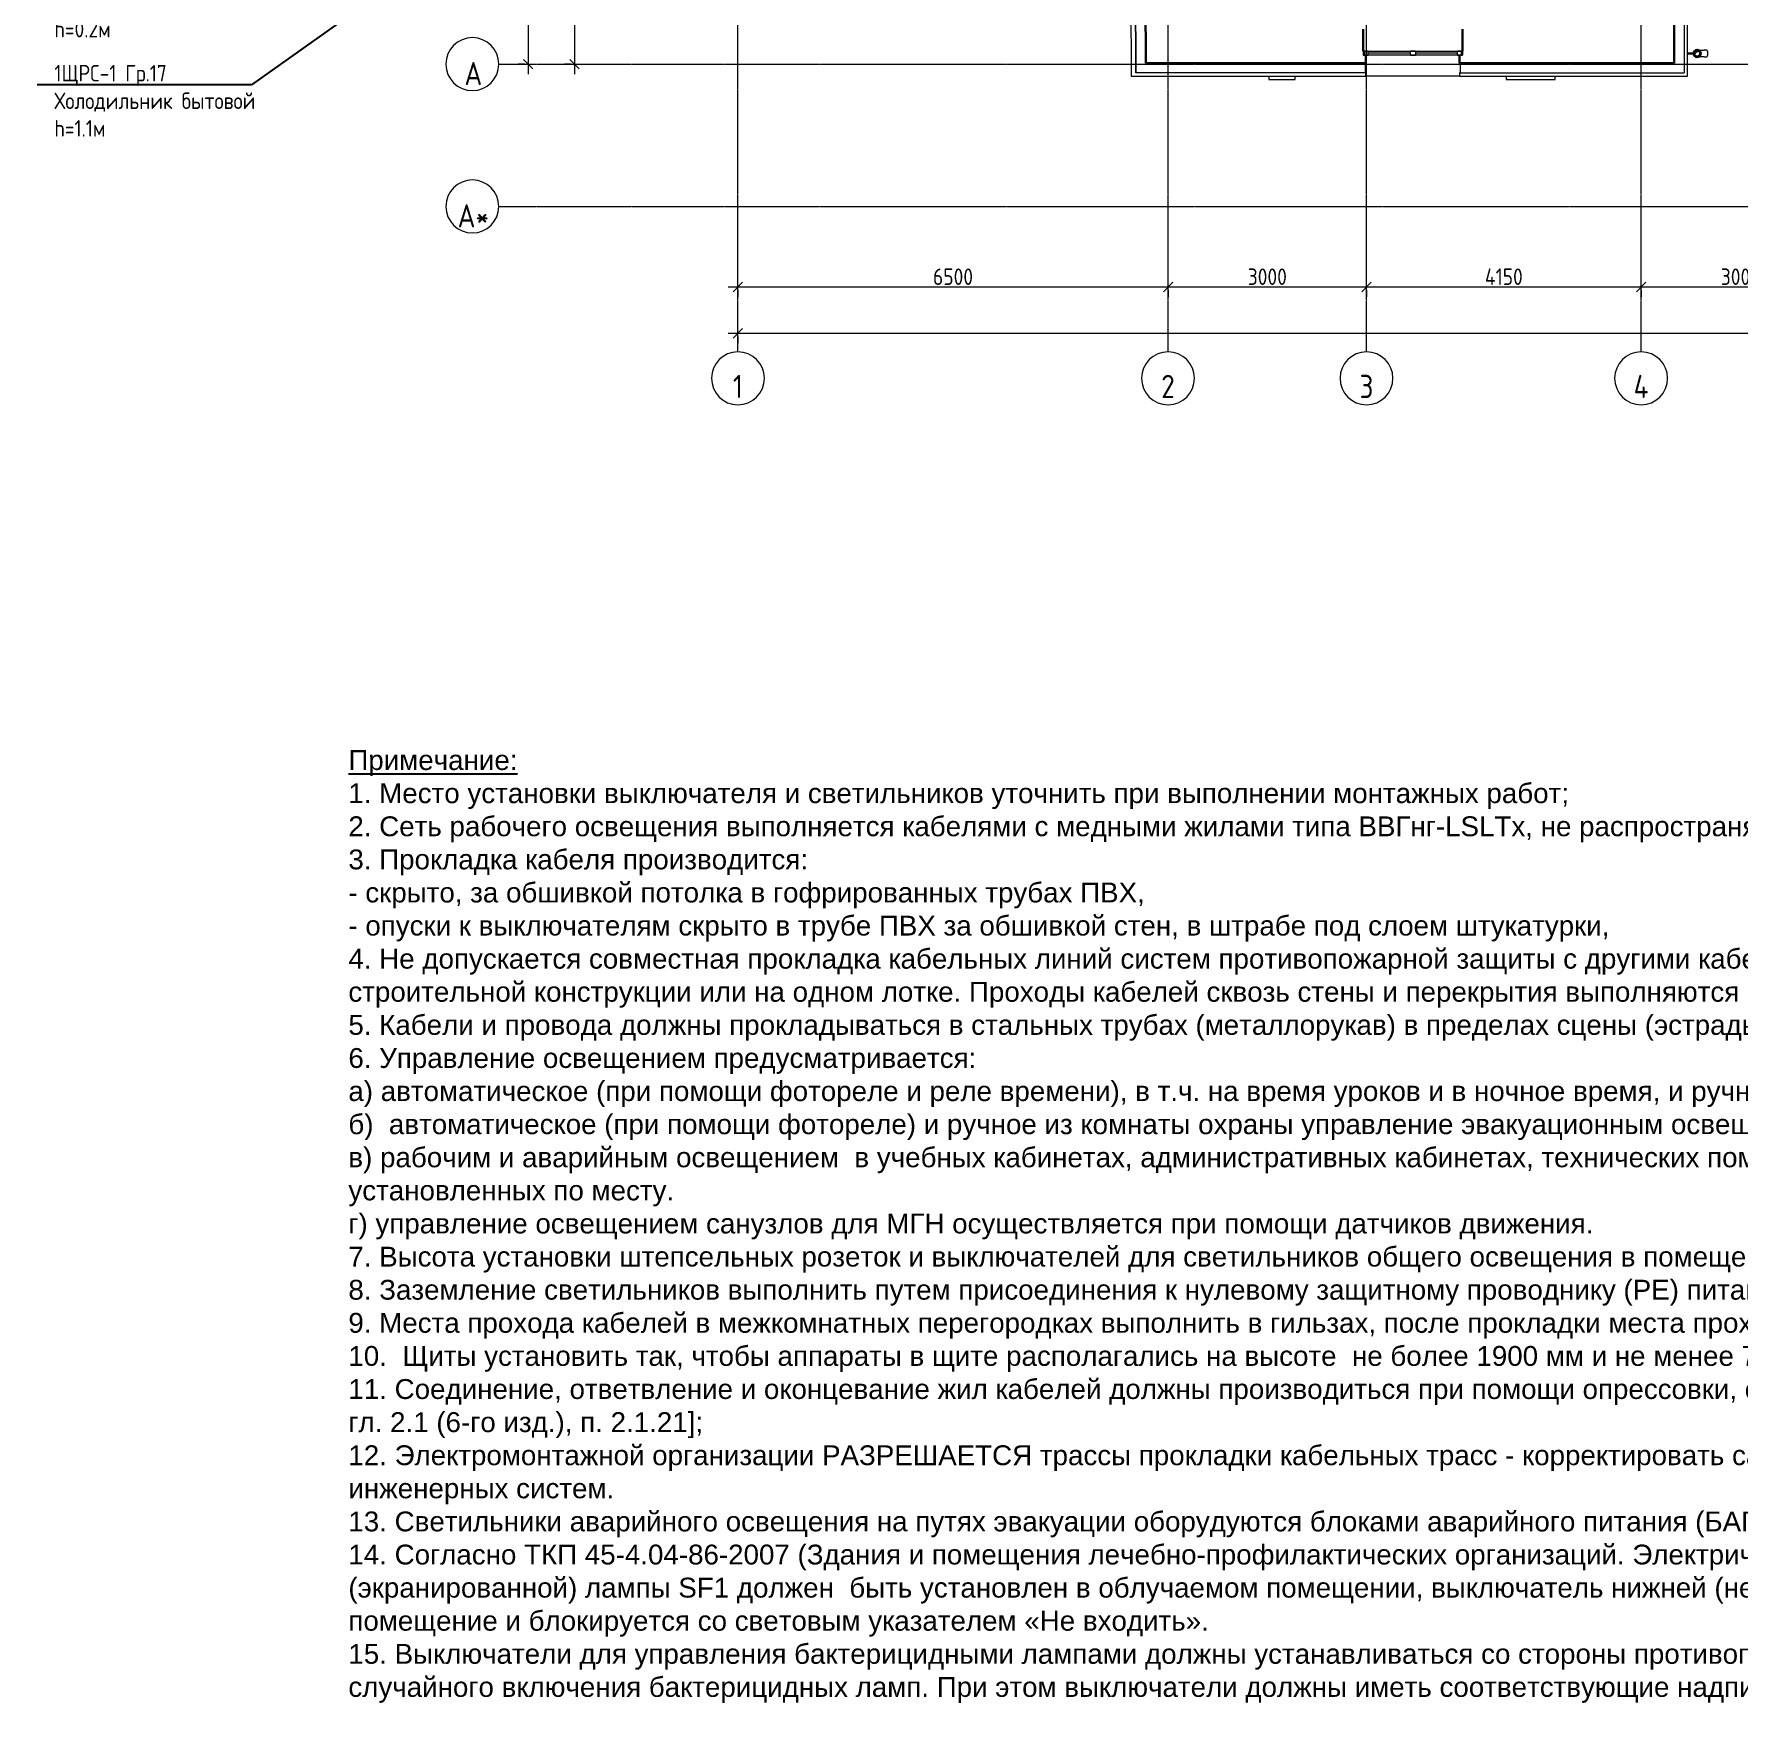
# Model space of a CAD drawing. Header units: millimetres. Extents: x -32 to 417638015, y -35 to 175284279.
# Drawn here: x 152556 to 178322, y 27005 to 52216 of the extents above; entities that cross this region are included whole.
import ezdxf
from ezdxf import colors
from ezdxf.entities.mleader import LeaderData, LeaderLine
from ezdxf.math import Vec2, Vec3

# ---------------------------------------------------------------- set-up
doc = ezdxf.new("R2010")
doc.units = ezdxf.units.MM
doc.linetypes.add('ADSK_Линия сетки', pattern=[25, 20, -2.5, 0, -2.5])
for name, color, linetype, lineweight in [('_ Окна', 7, 'Continuous', 9), ('Обобщенные модели', 7, 'Continuous', 18), ('Окна', 7, 'Continuous', 9), ('Оси', 253, 'Continuous', 9), ('Размеры', 7, 'Continuous', 9), ('Стены наружные', 7, 'Continuous', 18), ('Стены несущие', 7, 'Continuous', 30), ('Стены отделка', 7, 'Continuous', 30), ('Стены штриховка', 7, 'Continuous', 9), ('ШТРИХОВКА', 252, 'Continuous', 15), ('Электрика_специфик', 7, 'Continuous', 30)]:
    doc.layers.add(name, color=color, linetype=linetype, lineweight=lineweight)
doc.layers.add('_ЭМ_Надписи', color=7, linetype='Continuous')
doc.styles.add('GOST Common', font='GOST_Common.ttf', dxfattribs={"width": 0.9, "height": 350})
doc.styles.add('GOST Common_1', font='GOST_Common.ttf', dxfattribs={"width": 0.9, "height": 250})
doc.styles.get("Standard").update_dxf_attribs({"font": 'arial.ttf'})
doc.styles.add('ЭОМ', font='isocpeur.ttf', dxfattribs={"width": 0.85, "height": 250})
doc.dimstyles.new('ADSK_Основной_2_5_мм', dxfattribs={"dimscale": 304.8, "dimtxt": 251.428749, "dimasz": 0.463911, "dimexe": 0.492126, "dimexo": 0.492126, "dimgap": 0.098425, "dimtad": 1, "dimrnd": 0.01, "dimdsep": 46, "dimtxsty": 'GOST Common_1', "dimblk1": 'OBLIQUE', "dimblk2": 'OBLIQUE', "dimsah": 1, "dimcen": 0.09, "dimdle": 0.492126, "dimazin": 2, "dimtfac": 1, "dimtdec": 4, "dimtix": 1, "dimtmove": 0, "dimatfit": 3, "dimfxl": 1, "dimtvp": 1, "dimtolj": 1, "dimtzin": 0, "dimlwd": 20, "dimlwe": 20, "dimarcsym": 2})

# ---------------------------------------------------------------- blocks, each defined once
blk = doc.blocks.new('_Oblique')
at = {"color": 0, "linetype": 'ByBlock', "lineweight": -2}
blk.add_line((-0.5, -0.5), (0.5, 0.5), dxfattribs=at)
blk = doc.blocks.new('*D103')
at = {"layer": 'Defpoints', "color": 0, "transparency": 16777216}
for p in [(-5943, -3083), (557, -3083), (557, -3183)]:
    blk.add_point(p, dxfattribs=at)
at = {"layer": 'Размеры', "color": 0, "lineweight": 20, "transparency": 16777216}
for p, q in [((-6093, -3183), (707, -3183)), ((-5943, -3233), (-5943, -3333)), ((557, -3233), (557, -3333))]:
    blk.add_line(p, q, dxfattribs=at)
at = {"layer": 'Размеры', "color": 0, "lineweight": 20, "transparency": 16777216, "xscale": 141.4, "yscale": 141.4, "zscale": 141.4, "rotation": 180}
blk.add_blockref('_Oblique', (-5943, -3183), dxfattribs=at)
at = {"layer": 'Размеры', "color": 0, "lineweight": 20, "transparency": 16777216, "xscale": 141.4, "yscale": 141.4, "zscale": 141.4}
blk.add_blockref('_Oblique', (557, -3183), dxfattribs=at)
at = {"layer": 'Размеры', "color": 0, "lineweight": 20, "transparency": 16777216, "insert": (-2693, -3028), "char_height": 250, "width": 756.84, "attachment_point": 5, "style": 'GOST Common_1'}
blk.add_mtext('\\A1;6500', dxfattribs=at)
blk = doc.blocks.new('*D104')
at = {"layer": 'Defpoints', "color": 0, "transparency": 16777216}
for p in [(557, -3083), (3557, -3083), (3557, -3183)]:
    blk.add_point(p, dxfattribs=at)
at = {"layer": 'Размеры', "color": 0, "lineweight": 20, "transparency": 16777216}
for p, q in [((407, -3183), (3707, -3183)), ((557, -3233), (557, -3333)), ((3557, -3233), (3557, -3333))]:
    blk.add_line(p, q, dxfattribs=at)
at = {"layer": 'Размеры', "color": 0, "lineweight": 20, "transparency": 16777216, "xscale": 141.4, "yscale": 141.4, "zscale": 141.4, "rotation": 180}
blk.add_blockref('_Oblique', (557, -3183), dxfattribs=at)
at = {"layer": 'Размеры', "color": 0, "lineweight": 20, "transparency": 16777216, "xscale": 141.4, "yscale": 141.4, "zscale": 141.4}
blk.add_blockref('_Oblique', (3557, -3183), dxfattribs=at)
at = {"layer": 'Размеры', "color": 0, "lineweight": 20, "transparency": 16777216, "insert": (2057, -3028), "char_height": 250, "width": 756.84, "attachment_point": 5, "style": 'GOST Common_1'}
blk.add_mtext('\\A1;3000', dxfattribs=at)
blk = doc.blocks.new('*D105')
at = {"layer": 'Defpoints', "color": 0, "transparency": 16777216}
for p in [(3557, -3083), (7707, -3083), (7707, -3183)]:
    blk.add_point(p, dxfattribs=at)
at = {"layer": 'Размеры', "color": 0, "lineweight": 20, "transparency": 16777216}
for p, q in [((3407, -3183), (7857, -3183)), ((3557, -3233), (3557, -3333)), ((7707, -3233), (7707, -3333))]:
    blk.add_line(p, q, dxfattribs=at)
at = {"layer": 'Размеры', "color": 0, "lineweight": 20, "transparency": 16777216, "xscale": 141.4, "yscale": 141.4, "zscale": 141.4, "rotation": 180}
blk.add_blockref('_Oblique', (3557, -3183), dxfattribs=at)
at = {"layer": 'Размеры', "color": 0, "lineweight": 20, "transparency": 16777216, "xscale": 141.4, "yscale": 141.4, "zscale": 141.4}
blk.add_blockref('_Oblique', (7707, -3183), dxfattribs=at)
at = {"layer": 'Размеры', "color": 0, "lineweight": 20, "transparency": 16777216, "insert": (5632, -3028), "char_height": 250, "width": 726.16, "attachment_point": 5, "style": 'GOST Common_1'}
blk.add_mtext('\\A1;4150', dxfattribs=at)
blk = doc.blocks.new('*D106')
at = {"layer": 'Defpoints', "color": 0, "transparency": 16777216}
for p in [(7707, -3083), (10707, -3083), (10707, -3183)]:
    blk.add_point(p, dxfattribs=at)
at = {"layer": 'Размеры', "color": 0, "lineweight": 20, "transparency": 16777216}
for p, q in [((7557, -3183), (10857, -3183)), ((7707, -3233), (7707, -3333)), ((10707, -3233), (10707, -3333))]:
    blk.add_line(p, q, dxfattribs=at)
at = {"layer": 'Размеры', "color": 0, "lineweight": 20, "transparency": 16777216, "xscale": 141.4, "yscale": 141.4, "zscale": 141.4, "rotation": 180}
blk.add_blockref('_Oblique', (7707, -3183), dxfattribs=at)
at = {"layer": 'Размеры', "color": 0, "lineweight": 20, "transparency": 16777216, "xscale": 141.4, "yscale": 141.4, "zscale": 141.4}
blk.add_blockref('_Oblique', (10707, -3183), dxfattribs=at)
at = {"layer": 'Размеры', "color": 0, "lineweight": 20, "transparency": 16777216, "insert": (9207, -3028), "char_height": 250, "width": 756.84, "attachment_point": 5, "style": 'GOST Common_1'}
blk.add_mtext('\\A1;3000', dxfattribs=at)
blk = doc.blocks.new('*D114')
at = {"layer": 'Defpoints', "color": 0, "transparency": 16777216}
for p in [(-5943, -3783), (55907, -3783), (55907, -3883)]:
    blk.add_point(p, dxfattribs=at)
at = {"layer": 'Размеры', "color": 0, "lineweight": 20, "transparency": 16777216}
for p, q in [((-6093, -3883), (56057, -3883)), ((-5943, -3933), (-5943, -4033)), ((55907, -3933), (55907, -4033))]:
    blk.add_line(p, q, dxfattribs=at)
at = {"layer": 'Размеры', "color": 0, "lineweight": 20, "transparency": 16777216, "xscale": 141.4, "yscale": 141.4, "zscale": 141.4, "rotation": 180}
blk.add_blockref('_Oblique', (-5943, -3883), dxfattribs=at)
at = {"layer": 'Размеры', "color": 0, "lineweight": 20, "transparency": 16777216, "xscale": 141.4, "yscale": 141.4, "zscale": 141.4}
blk.add_blockref('_Oblique', (55907, -3883), dxfattribs=at)
at = {"layer": 'Размеры', "color": 0, "lineweight": 20, "transparency": 16777216, "insert": (24982, -3728), "char_height": 250, "width": 889.8, "attachment_point": 5, "style": 'GOST Common_1'}
blk.add_mtext('\\A1;61850', dxfattribs=at)
blk = doc.blocks.new('*D115')
at = {"layer": 'Defpoints', "color": 0, "transparency": 16777216}
for p in [(-9014, 43234), (-9114, 184), (-9014, 184)]:
    blk.add_point(p, dxfattribs=at)
at = {"layer": 'Размеры', "color": 0, "lineweight": 20, "transparency": 16777216}
for p, q in [((-9114, 43384), (-9114, 34)), ((-9164, 43234), (-9264, 43234)), ((-9164, 184), (-9264, 184))]:
    blk.add_line(p, q, dxfattribs=at)
at = {"layer": 'Размеры', "color": 0, "lineweight": 20, "transparency": 16777216, "xscale": 141.4, "yscale": 141.4, "zscale": 141.4}
for p, rotation in [((-9114, 43234), 90), ((-9114, 184), 270)]:
    blk.add_blockref('_Oblique', p, dxfattribs=dict(at, rotation=rotation))
at = {"layer": 'Размеры', "color": 0, "lineweight": 20, "transparency": 16777216, "insert": (-9269, 21709), "char_height": 250, "width": 971.62, "attachment_point": 5, "rotation": 90, "style": 'GOST Common_1'}
blk.add_mtext('\\A1;43050', dxfattribs=at)
blk = doc.blocks.new('*D121')
at = {"layer": 'Defpoints', "color": 0, "transparency": 16777216}
for p in [(-8314, 1984), (-8414, 184), (-8314, 184)]:
    blk.add_point(p, dxfattribs=at)
at = {"layer": 'Размеры', "color": 0, "lineweight": 20, "transparency": 16777216}
for p, q in [((-8414, 2134), (-8414, 34)), ((-8464, 1984), (-8564, 1984)), ((-8464, 184), (-8564, 184))]:
    blk.add_line(p, q, dxfattribs=at)
at = {"layer": 'Размеры', "color": 0, "lineweight": 20, "transparency": 16777216, "xscale": 141.4, "yscale": 141.4, "zscale": 141.4}
for p, rotation in [((-8414, 1984), 90), ((-8414, 184), 270)]:
    blk.add_blockref('_Oblique', p, dxfattribs=dict(at, rotation=rotation))
at = {"layer": 'Размеры', "color": 0, "lineweight": 20, "transparency": 16777216, "insert": (-8569, 1084), "char_height": 250, "width": 700.59, "attachment_point": 5, "rotation": 90, "style": 'GOST Common_1'}
blk.add_mtext('\\A1;1800', dxfattribs=at)
blk = doc.blocks.new('1 этаж')
at = {"layer": 'Обобщенные модели', "lineweight": 9}
h = blk.add_hatch(dxfattribs=at)
h.set_pattern_fill('FP_15', color=8, angle=-90, style=0, pattern_type=2)
h.set_pattern_definition([(45, (557.2, 188.9), (-106.066, 106.066), [])])
h.paths.add_polyline_path([(8545.813, 296.254), (8566.461, 296.254), (8586.509, 305.908), (8600.847, 325.338), (8605.335, 345), (8599.597, 367.68), (8586.509, 384.092), (8566.461, 393.746), (8541.878, 392.624), (8524.16, 384.092), (8510.287, 366.694), (8505.335, 345), (8510.287, 323.306), (8524.16, 305.908), (8544.209, 296.254)])
at = {"layer": '_ Окна', "color": 8, "lineweight": 18}
for p, q in [((3583.766, 380), (3507.766, 380)), ((3507.766, 380), (3507.766, 320)), ((3507.766, 320), (3583.766, 320)), ((3583.766, 320), (3583.766, 380)), ((4219.766, 320), (4219.766, 380)), ((4219.766, 380), (4295.766, 380)), ((4295.766, 320), (4219.766, 320)), ((4295.766, 380), (4295.766, 320)), ((4931.766, 320), (4931.766, 380)), ((4931.766, 380), (5007.766, 380)), ((5007.766, 320), (4931.766, 320)), ((5007.766, 380), (5007.766, 320))]:
    blk.add_line(p, q, dxfattribs=at)
at = {"layer": '_ Окна', "color": 8}
for p, q in [((3527.766, 380), (3527.766, 320)), ((4219.766, 350), (3583.766, 350)), ((4931.766, 350), (4295.766, 350)), ((4987.766, 380), (4987.766, 320))]:
    blk.add_line(p, q, dxfattribs=at)
at = {"layer": 'Обобщенные модели', "color": 8}
for p, q in [((8504.476, 350), (8405.335, 350)), ((8405.335, 340), (8504.476, 340)), ((8701.487, 395), (8658.982, 395)), ((8658.982, 295), (8701.487, 295))]:
    blk.add_line(p, q, dxfattribs=at)
at = {"layer": 'Обобщенные модели', "color": 8, "flags": 128}
for points in [[(8568.352, 395), (8569.622, 395), (8572.286, 395), (8575.162, 395), (8578.247, 395), (8581.535, 395), (8585.021, 395), (8588.699, 395), (8592.564, 395), (8596.61, 395), (8600.829, 395), (8605.216, 395), (8609.762, 395), (8614.462, 395), (8619.307, 395), (8624.29, 395), (8629.402, 395), (8634.636, 395), (8639.983, 395), (8645.434, 395), (8650.981, 395), (8656.616, 395), (8658.982, 395)], [(8658.982, 295), (8653.315, 295), (8647.73, 295), (8642.238, 295), (8636.846, 295), (8631.565, 295), (8626.401, 295), (8621.363, 295), (8616.46, 295), (8611.699, 295), (8607.088, 295), (8602.634, 295), (8598.344, 295), (8594.225, 295), (8590.284, 295), (8586.528, 295), (8582.961, 295), (8579.59, 295), (8576.42, 295), (8573.456, 295), (8570.704, 295), (8568.352, 295)]]:
    blk.add_lwpolyline(points, dxfattribs=at)
at = {"layer": 'Обобщенные модели', "color": 8}
for start, end in [(0, 180), (180, 0)]:
    blk.add_arc((8555.335, 345), 52, start, end, dxfattribs=at)
at = {"layer": 'Обобщенные модели', "color": 8, "lineweight": 40}
for start, end in [(0, 180), (180, 0)]:
    blk.add_arc((8555.335, 345), 50, start, end, dxfattribs=at)
at = {"layer": 'Обобщенные модели', "color": 8}
for start_param, end_param in [(4.71238898, 6.283185307), (3.141592654, 4.71238898)]:
    blk.add_ellipse((8701.487, 345), major_axis=(0, 50), ratio=0.309016994, start_param=start_param, end_param=end_param, dxfattribs=at)
at = {"layer": 'Окна', "color": 8}
for p, q in [((3583.766, 380), (3507.766, 380)), ((3507.766, 380), (3507.766, 320)), ((3507.766, 320), (3583.766, 320)), ((3583.766, 380), (4219.766, 380)), ((4219.766, 320), (3583.766, 320)), ((4295.766, 380), (4219.766, 380)), ((4219.766, 320), (4295.766, 320)), ((4295.766, 380), (4931.766, 380)), ((4931.766, 320), (4295.766, 320)), ((5007.766, 380), (4931.766, 380)), ((4931.766, 320), (5007.766, 320)), ((5007.766, 320), (5007.766, 380))]:
    blk.add_line(p, q, dxfattribs=at)
at = {"layer": 'Оси', "color": 8, "linetype": 'ADSK_Линия сетки'}
for p, q in [((556.766, -4162.595), (556.766, 44411.9)), ((3556.766, -4162.595), (3556.766, 44411.9)), ((-5943.234, -4162.595), (-5943.234, 44298.966)), ((7706.766, -4162.595), (7706.766, 21955.22)), ((-9557.528, 183.902), (56562.053, 183.902)), ((-9557.528, -1966.098), (56562.053, -1966.098))]:
    blk.add_line(p, q, dxfattribs=at)
at = {"layer": 'Оси', "color": 8, "lineweight": 20}
for centre, start, end in [((-9957.528, 183.902), 90, 270), ((-9957.528, 183.902), 270, 90), ((-9957.528, -1966.098), 90, 270), ((-9957.528, -1966.098), 270, 90), ((-5943.234, -4562.595), 360, 180), ((556.766, -4562.595), 360, 180), ((3556.766, -4562.595), 360, 180), ((7706.766, -4562.595), 360, 180), ((-5943.234, -4562.595), 180, 360), ((556.766, -4562.595), 180, 360), ((3556.766, -4562.595), 180, 360), ((7706.766, -4562.595), 180, 360)]:
    blk.add_arc(centre, 400, start, end, dxfattribs=at)
at = {"layer": 'Стены наружные', "color": 8}
blk.add_line((4962.766, 0), (3547.766, 0), dxfattribs=at)
at = {"layer": 'Стены несущие', "color": 8}
for p, q in [((8205.335, 200), (8205.335, 2077.133)), ((214.529, 1150.891), (219.051, 200)), ((3507.766, 380), (3507.766, 710)), ((5007.766, 710), (5007.766, 380)), ((3547.766, 200), (3547.766, 320)), ((4962.766, 320), (4962.766, 200)), ((3547.766, 200), (219.051, 200)), ((8205.335, 200), (4962.766, 200))]:
    blk.add_line(p, q, dxfattribs=at)
at = {"layer": 'Стены отделка', "color": 8, "lineweight": 9}
for p, q in [((8355.335, 1927.133), (8355.335, 50)), ((8405.335, 0), (8405.335, 1857.133)), ((-5.468, 1149.844), (0, 0)), ((219.051, 200), (216.626, 710)), ((0, 0), (3547.766, 0)), ((69.763, 50), (69.05, 200)), ((69.05, 200), (69.763, 50)), ((2080.246, 0), (2080.246, -50)), ((2480.246, -50), (2480.246, 0)), ((3541.766, 50), (3541.766, 200)), ((3547.766, 50), (3541.766, 50)), ((3547.766, 0), (3547.766, 50)), ((4971.766, 50), (4962.766, 50)), ((4962.766, 50), (4962.766, 0)), ((4971.766, 200), (4971.766, 50)), ((5666.397, 0), (5666.397, -50)), ((6407.564, -50), (6407.564, 0)), ((8205.335, 50), (8355.335, 50)), ((2080.246, -50), (2480.246, -50)), ((4962.766, 0), (8405.335, 0)), ((5666.397, -50), (6407.564, -50))]:
    blk.add_line(p, q, dxfattribs=at)
at = {"layer": 'Стены штриховка', "color": 8}
for p, q in [((69.05, 200), (64.531, 1150.177)), ((64.531, 1150.177), (69.05, 200)), ((3541.766, 50), (69.763, 50)), ((4971.766, 50), (8205.335, 50))]:
    blk.add_line(p, q, dxfattribs=at)
at = {"layer": 'Оси', "color": 8, "char_height": 350, "attachment_point": 5, "line_spacing_factor": 1.022766, "style": 'GOST Common'}
for s, insert, width in [('\\pxqc,t0.25714,0.51429,0.77143,1.02857,1.28571,1.54286,1.8,2.05714,2.31429,2.57143,2.82857,3.08571,3.34286,3.6,3.85714,4.11429,4.37143,4.62857,4.88571,5.14286,5.4,5.65714,5.91429,6.17143,6.42857,6.68571,6.94286,7.2,7.45714,7.71429,7.97143,8.22857;{А}', (-9942.601, 41.051), 291.6), ('\\pxqc,t0.25714,0.51429,0.77143,1.02857,1.28571,1.54286,1.8,2.05714,2.31429,2.57143,2.82857,3.08571,3.34286,3.6,3.85714,4.11429,4.37143,4.62857,4.88571,5.14286,5.4,5.65714,5.91429,6.17143,6.42857,6.68571,6.94286,7.2,7.45714,7.71429,7.97143,8.22857;{А*}', (-9943.051, -2108.949), 512.1), ('\\pxqc,t0.25714,0.51429,0.77143,1.02857,1.28571,1.54286,1.8,2.05714,2.31429,2.57143,2.82857,3.08571,3.34286,3.6,3.85714,4.11429,4.37143,4.62857,4.88571,5.14286,5.4,5.65714,5.91429,6.17143,6.42857,6.68571,6.94286,7.2,7.45714,7.71429,7.97143,8.22857;{1}', (-5944.065, -4685.5), 161.1), ('\\pxqc,t0.25714,0.51429,0.77143,1.02857,1.28571,1.54286,1.8,2.05714,2.31429,2.57143,2.82857,3.08571,3.34286,3.6,3.85714,4.11429,4.37143,4.62857,4.88571,5.14286,5.4,5.65714,5.91429,6.17143,6.42857,6.68571,6.94286,7.2,7.45714,7.71429,7.97143,8.22857;{2}', (555.935, -4685.5), 232.2), ('\\pxqc,t0.25714,0.51429,0.77143,1.02857,1.28571,1.54286,1.8,2.05714,2.31429,2.57143,2.82857,3.08571,3.34286,3.6,3.85714,4.11429,4.37143,4.62857,4.88571,5.14286,5.4,5.65714,5.91429,6.17143,6.42857,6.68571,6.94286,7.2,7.45714,7.71429,7.97143,8.22857;{3}', (3555.935, -4685.5), 225.9), ('\\pxqc,t0.25714,0.51429,0.77143,1.02857,1.28571,1.54286,1.8,2.05714,2.31429,2.57143,2.82857,3.08571,3.34286,3.6,3.85714,4.11429,4.37143,4.62857,4.88571,5.14286,5.4,5.65714,5.91429,6.17143,6.42857,6.68571,6.94286,7.2,7.45714,7.71429,7.97143,8.22857;{4}', (7706.385, -4685.5), 261.9)]:
    blk.add_mtext(s, dxfattribs=dict(at, insert=insert, width=width))
at = {"layer": 'Размеры', "color": 8, "lineweight": 20}
for base, p1, p2, override, picture, middle in [((-9113.853, 183.902), (-9013.868, 43233.902), (-9013.868, 183.902), {"dimpost": '<>', "dimfxl": 43050}, '*D115', (-9268.853, 21708.902)), ((-8413.853, 183.902), (-8313.868, 1983.902), (-8313.868, 183.902), {"dimpost": '<>', "dimfxl": 1800}, '*D121', (-8568.853, 1083.902))]:
    dim = blk.add_linear_dim(base=base, p1=p1, p2=p2, angle=90, dimstyle='ADSK_Основной_2_5_мм', override=override, dxfattribs=at)
    dim.commit()
    dim.dimension.update_dxf_attribs({"geometry": picture, "text_midpoint": middle})
for base, p1, p2, override, picture, middle in [((556.766, -3182.655), (-5943.234, -3082.671), (556.766, -3082.671), {"dimpost": '<>', "dimfxl": 6500}, '*D103', (-2693.234, -3027.655)), ((3556.766, -3182.655), (556.766, -3082.671), (3556.766, -3082.671), {"dimpost": '<>', "dimfxl": 3000}, '*D104', (2056.766, -3027.655)), ((7706.766, -3182.655), (3556.766, -3082.671), (7706.766, -3082.671), {"dimpost": '<>', "dimfxl": 4150}, '*D105', (5631.766, -3027.655)), ((10706.766, -3182.655), (7706.766, -3082.671), (10706.766, -3082.671), {"dimpost": '<>', "dimfxl": 3000}, '*D106', (9206.766, -3027.655)), ((55906.766, -3882.655), (-5943.234, -3782.671), (55906.766, -3782.671), {"dimpost": '<>', "dimfxl": 61850}, '*D114', (24981.766, -3727.655))]:
    dim = blk.add_linear_dim(base=base, p1=p1, p2=p2, dimstyle='ADSK_Основной_2_5_мм', override=override, dxfattribs=at)
    dim.commit()
    dim.dimension.update_dxf_attribs({"geometry": picture, "text_midpoint": middle})

msp = doc.modelspace()

# ---------------------------------------------------------------- block references
at = {"layer": 'ШТРИХОВКА'}
msp.add_blockref('1 этаж', (169137, 51579), dxfattribs=at)

# ---------------------------------------------------------------- texts
at = {"layer": 'Электрика_специфик', "color": 7, "linetype": 'Continuous', "lineweight": 25, "transparency": 33554687, "insert": (157306, 34202), "char_height": 300, "width": 35406.96, "attachment_point": 4}
msp.add_mtext('{\\L\\C256;Примечание: \\P\\l1. }Место установки выключателя и светильников уточнить при выполнении монтажных работ;\\P{\\C256;2. Сеть рабочего освещения выполняется кабелями с медными жилами типа }ВВГнг-LSLTx, не распространяющими горение, с низким дымо- и газовыделением.\\P3. Прокладка кабеля производится:\\P- скрыто, за обшивкой потолка в гофрированных трубах ПВХ,\\P- опуски к выключателям скрыто в трубе ПВХ за обшивкой стен, в штрабе под слоем штукатурки,\\P4. {\\C256;Не допускается совместная прокладка кабельных линий систем противопожарной защиты с другими кабелями и проводами в одном коробе, трубе, жгуте, замкнутом канале строительной конструкции или на одном лотке. Проходы кабелей сквозь стены и перекрытия выполняются в отрезках стальных труб.}\\P5. {\\C256;Кабели и провода должны прокладываться в стальных трубах (металлорукав) в пределах сцены (эстрады, манежа), а также в зрительных залах независимо от количества мест.}\\P6. Управление освещением предусматривается:\\Pа) автоматическое (при помощи фотореле и реле времени), в т.ч. на время уроков и в ночное время, и ручное управление рабочим освещением коридоров, рекреаций и лестниц;\\Pб)  автоматическое (при помощи фотореле) и ручное из комнаты охраны управление эвакуационным освещением и освещением тамбура главного входа\\Pв) рабочим и аварийным освещением  в учебных кабинетах, административных кабинетах, технических помещениях - управление при помощи индивидуальных выключателей, установленных по месту.\\Pг) управление освещением санузлов для МГН осуществляется при помощи датчиков движения.\\P7. Высота установки штепсельных розеток и выключателей для светильников общего освещения в помещениях для пребывания детей - 1,8 м от пола., если на чертеже не указано иное.\\P8. Заземление светильников выполнить путем присоединения к нулевому защитному проводнику (РЕ) питающей сети.\\P9. {\\C256;Места прохода кабелей в межкомнатных перегородках выполнить в гильзах, после прокладки места прохода заделать огнезащитной мастикой.\\P10. } Щиты установить так, чтобы аппараты в щите располагались на высоте  не более 1900 мм и не менее 700мм от уровня чистого пола.\\P11. Соединение, ответвление и оконцевание жил кабелей должны производиться при помощи опрессовки, сварки, пайки или сжимов (винтовых, болтовых и т.п.). ["ПУЭ", раздел 2, гл. 2.1 (6-го изд.), п. 2.1.21];\\P12. Электромонтажной организации РАЗРЕШАЕТСЯ трассы прокладки кабельных трасс - корректировать самостоятельно по месту, исходя из структуры потолка и наличия инженерных систем.\\P13. Светильники аварийного освещения на путях эвакуации оборудуются блоками аварийного питания (БАП).\\P14.{\\C256; }Согласно ТКП 45-4.04-86-2007 (Здания и помещения лечебно-профилактических организаций. Электрические системы. Правила проектирования) выключатель верхней (экранированной) лампы SF1 должен  быть установлен в облучаемом помещении, выключатель нижней (незащищенной) ламы SF2 устанавливается у входа в облучаемое помещение и блокируется со световым указателем «Не входить».\\P15. Выключатели для управления бактерицидными лампами должны устанавливаться со стороны противоположной выключателя освещения, по-видимому, для исключения случайного включения бактерицидных ламп. При этом выключатели должны иметь соответствующие надписи либо отличительную окраску.', dxfattribs=at)

# ---------------------------------------------------------------- leaders
at = {"layer": '_ЭМ_Надписи', "color": 7, "ltscale": 5}
ml = msp.add_multileader_mtext('Standard', dxfattribs=at)
ml.set_content('{\\fGOST Common|b0|i0|c204|p34;\\W0.9;\\C256;1ЩРС-1\\fISOCPEUR|b0|i0|c204|p34;\\W0.85; Гр.12\\P\\fGOST Common|b0|i0|c204|p34;\\W0.9;Посудомоечная машина\\P\\fGOST Common|b0|i0|c0|p34;h=0.\\fGOST Common|b0|i0|c204|p34;2м}', color=1, style='ЭОМ')
ml.set_leader_properties()
ml.build(insert=Vec2(0, 0))
ml.multileader.update_dxf_attribs({"text_left_attachment_type": 6, "text_right_attachment_type": 6, "dogleg_length": 0, "arrow_head_size": 200})
ctx = ml.context
ctx.base_point, ctx.char_height, ctx.arrow_head_size, ctx.landing_gap_size, ctx.plane_origin = Vec3(152863, 52950), 250, 200, 0, Vec3(131130, 70261)
ctx.left_attachment, ctx.right_attachment = 6, 6
notes = []
notes.append((ctx, [(1, (1, 1, 0), (156045, 52950), (-1, 0), 0, [(0, [(166110, 60587)], 0, [])])]))
ctx.mtext.insert, ctx.mtext.width, ctx.mtext.defined_height, ctx.mtext.flow_direction = Vec3(152863, 53250), 4018.34, 1537, 5
ml = msp.add_multileader_mtext('Standard', dxfattribs=at)
ml.set_content('{\\fGOST Common|b0|i0|c204|p34;\\W0.9;\\C256;1ЩРС-1\\fISOCPEUR|b0|i0|c204|p34;\\W0.85; Гр.17\\P\\fGOST Common|b0|i0|c204|p34;\\W0.9;Холодильник бытовой\\P\\fGOST Common|b0|i0|c0|p34;h=\\fGOST Common|b0|i0|c204|p34;1\\fGOST Common|b0|i0|c0|p34;.\\fGOST Common|b0|i0|c204|p34;1м}', color=1, style='ЭОМ')
ml.set_leader_properties()
ml.build(insert=Vec2(0, 0))
ml.multileader.update_dxf_attribs({"text_left_attachment_type": 6, "text_right_attachment_type": 6, "dogleg_length": 0, "arrow_head_size": 200})
ctx = ml.context
ctx.base_point, ctx.char_height, ctx.arrow_head_size, ctx.landing_gap_size, ctx.plane_origin = Vec3(152863, 51451), 250, 200, 0, Vec3(133929, 68542)
ctx.left_attachment, ctx.right_attachment = 6, 6
notes.append((ctx, [(1, (1, 1, 0), (155843, 51451), (-1, 0), 0, [(0, [(168715, 60590)], 0, [])])]))
ctx.mtext.insert, ctx.mtext.width, ctx.mtext.defined_height, ctx.mtext.flow_direction = Vec3(152863, 51751), 4018.34, 1537, 5
for ctx, leaders in notes:
    for number, flags, end, landing, length, lines in leaders:
        leader = LeaderData()
        leader.index, (leader.has_last_leader_line, leader.has_dogleg_vector, leader.attachment_direction) = number, flags
        leader.last_leader_point, leader.dogleg_vector, leader.dogleg_length = Vec3(end), Vec3(landing), length
        for number, points, colour, breaks in lines:
            line = LeaderLine()
            line.index, line.vertices, line.color, line.breaks = number, Vec3.list(points), colors.encode_raw_color(colour), breaks
            leader.lines.append(line)
        ctx.leaders.append(leader)

doc.saveas('drawing.dxf')
